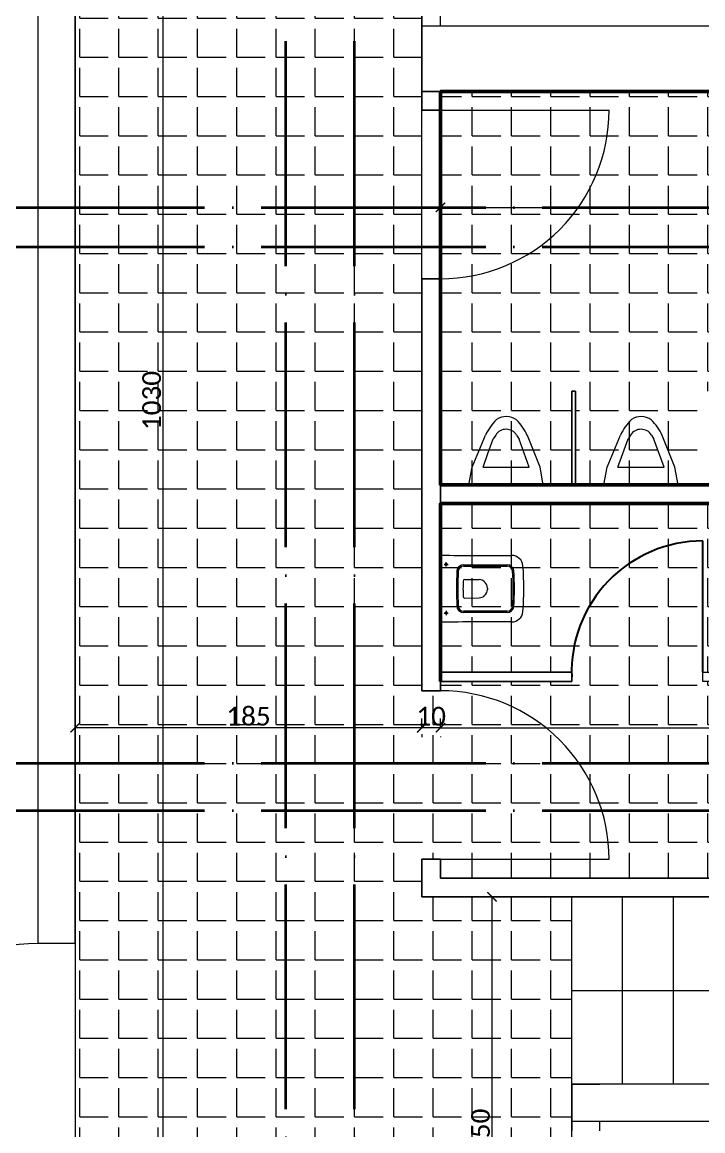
# Model space of a CAD drawing. Header units: centimetres. Extents: x -26724 to 60145, y -23645 to 6771.
# Drawn here: x 1981 to 2344, y 4435 to 5027 of the extents above; entities that cross this region are included whole.
import ezdxf

# ---------------------------------------------------------------- set-up
doc = ezdxf.new("R2010")
doc.units = ezdxf.units.CM
doc.linetypes.add('ACAD_ISO04W100', pattern=[30, 24, -3, 0, -3])
doc.linetypes.add('AUSGEZOGEN', pattern=[0])
doc.layers.add('3.IZGLED 2', color=7, linetype='Continuous', lineweight=9, true_color=0x4a4a4a)
doc.layers.add('IZGLED 2', color=253, linetype='Continuous', lineweight=9, true_color=0x828282)
doc.layers.add('4.KOTE', color=88, linetype='Continuous', lineweight=15)
doc.styles.get("Standard").update_dxf_attribs({"font": 'calibri.ttf'})
doc.dimstyles.new('ja 1 50', dxfattribs={"dimtxt": 10, "dimasz": 5, "dimexe": 5, "dimexo": 5, "dimgap": 1, "dimtad": 1, "dimdec": 0, "dimtxsty": 'Standard', "dimblk": 'ARCHTICK', "dimcen": 2.5, "dimclrd": 256, "dimclrt": 7, "dimadec": 0, "dimazin": 0, "dimtfac": 1, "dimtdec": 0, "dimtix": 1, "dimtmove": 1, "dimatfit": 3, "dimldrblk": 'ARCHTICK', "dimfxl": 10, "dimfxlon": 1, "dimlwd": 0, "dimlwe": 9, "dimarcsym": 0})
pattern_1 = [(0, (0, 0), (0, 20.955), [15.24, -5.715]), (90, (0, 0), (-20.955, 1e-15), [15.24, -5.715])]

# ---------------------------------------------------------------- blocks, each defined once
blk = doc.blocks.new('_ArchTick')
at = {"color": 0, "linetype": 'ByBlock', "const_width": 0.15}
blk.add_lwpolyline([(-0.5, -0.5), (0.5, 0.5)], dxfattribs=at)
blk = doc.blocks.new('*D2346')
at = {"layer": '4.KOTE', "lineweight": 0, "transparency": 16777216}
blk.add_line((2204.27, 4928.05), (2814.27, 4928.05), dxfattribs=at)
at = {"layer": '4.KOTE', "color": 0, "lineweight": 9, "transparency": 16777216}
for p, q in [((2204.27, 4923.87), (2204.27, 4923.05)), ((2814.27, 4923.87), (2814.27, 4923.05))]:
    blk.add_line(p, q, dxfattribs=at)
at = {"layer": 'Defpoints', "color": 0, "transparency": 16777216}
for p in [(2204.27, 4989.96, 1216.69), (2814.27, 4989.96, 1216.69), (2814.27, 4928.05)]:
    blk.add_point(p, dxfattribs=at)
at = {"layer": '4.KOTE', "lineweight": 0, "transparency": 16777216, "xscale": 5, "yscale": 5, "zscale": 5, "rotation": 180}
blk.add_blockref('_ArchTick', (2204.27, 4928.05), dxfattribs=at)
at = {"layer": '4.KOTE', "lineweight": 0, "transparency": 16777216, "xscale": 5, "yscale": 5, "zscale": 5}
blk.add_blockref('_ArchTick', (2814.27, 4928.05), dxfattribs=at)
at = {"layer": '4.KOTE', "color": 7, "transparency": 16777216, "insert": (2509.27, 4934.17), "char_height": 10, "attachment_point": 5}
blk.add_mtext('610', dxfattribs=at)
blk = doc.blocks.new('*D2347')
at = {"layer": '4.KOTE', "lineweight": 0, "transparency": 16777216}
blk.add_line((2204.27, 4650.19), (2814.27, 4650.19), dxfattribs=at)
at = {"layer": '4.KOTE', "color": 0, "lineweight": 9, "transparency": 16777216}
for p, q in [((2204.27, 4645.5), (2204.27, 4645.19)), ((2814.27, 4645.67), (2814.27, 4645.19))]:
    blk.add_line(p, q, dxfattribs=at)
at = {"layer": 'Defpoints', "color": 0, "transparency": 16777216}
for p in [(2814.27, 4683.7, 1216.69), (2204.27, 4669.96, 1216.69), (2814.27, 4650.19)]:
    blk.add_point(p, dxfattribs=at)
at = {"layer": '4.KOTE', "lineweight": 0, "transparency": 16777216, "xscale": 5, "yscale": 5, "zscale": 5, "rotation": 180}
blk.add_blockref('_ArchTick', (2204.27, 4650.19), dxfattribs=at)
at = {"layer": '4.KOTE', "lineweight": 0, "transparency": 16777216, "xscale": 5, "yscale": 5, "zscale": 5}
blk.add_blockref('_ArchTick', (2814.27, 4650.19), dxfattribs=at)
at = {"layer": '4.KOTE', "color": 7, "transparency": 16777216, "insert": (2509.27, 4656.32), "char_height": 10, "attachment_point": 5}
blk.add_mtext('610', dxfattribs=at)
blk = doc.blocks.new('*D2350')
at = {"layer": '4.KOTE', "color": 0, "lineweight": 9, "transparency": 16777216}
for p, q in [((2227.35, 4559.96), (2226.76, 4559.96)), ((2241.76, 4309.96), (2226.76, 4309.96))]:
    blk.add_line(p, q, dxfattribs=at)
at = {"layer": '4.KOTE', "lineweight": 0, "transparency": 16777216}
blk.add_line((2231.76, 4309.96), (2231.76, 4559.96), dxfattribs=at)
at = {"layer": 'Defpoints', "color": 0, "transparency": 16777216}
for p in [(2231.76, 4559.96), (2274.27, 4559.96, 1216.69), (2274.27, 4309.96)]:
    blk.add_point(p, dxfattribs=at)
at = {"layer": '4.KOTE', "lineweight": 0, "transparency": 16777216, "xscale": 5, "yscale": 5, "zscale": 5}
for p, rotation in [((2231.76, 4559.96), 90), ((2231.76, 4309.96), 270)]:
    blk.add_blockref('_ArchTick', p, dxfattribs=dict(at, rotation=rotation))
at = {"layer": '4.KOTE', "color": 7, "transparency": 16777216, "insert": (2225.64, 4434.96), "char_height": 10, "attachment_point": 5, "rotation": 90}
blk.add_mtext('250', dxfattribs=at)
blk = doc.blocks.new('*D2351')
at = {"layer": '4.KOTE', "lineweight": 0, "transparency": 16777216}
blk.add_line((2056.25, 4309.96), (2056.25, 5339.96), dxfattribs=at)
at = {"layer": '4.KOTE', "color": 0, "lineweight": 9, "transparency": 16777216}
for p, q in [((2060.61, 5339.96), (2061.25, 5339.96)), ((2046.25, 4309.96), (2061.25, 4309.96))]:
    blk.add_line(p, q, dxfattribs=at)
at = {"layer": 'Defpoints', "color": 0, "transparency": 16777216}
for p in [(2009.27, 5339.96, 1216.69), (2056.25, 5339.96), (2009.27, 4309.96)]:
    blk.add_point(p, dxfattribs=at)
at = {"layer": '4.KOTE', "lineweight": 0, "transparency": 16777216, "xscale": 5, "yscale": 5, "zscale": 5}
for p, rotation in [((2056.25, 5339.96), 90), ((2056.25, 4309.96), 270)]:
    blk.add_blockref('_ArchTick', p, dxfattribs=dict(at, rotation=rotation))
at = {"layer": '4.KOTE', "color": 7, "transparency": 16777216, "insert": (2050.13, 4824.96), "char_height": 10, "attachment_point": 5, "rotation": 90}
blk.add_mtext('1030', dxfattribs=at)
blk = doc.blocks.new('*D2352')
at = {"layer": '4.KOTE', "color": 0, "lineweight": 9, "transparency": 16777216}
for p, q in [((2009.27, 4660.19), (2009.27, 4645.19)), ((2194.27, 4646.72), (2194.27, 4645.19))]:
    blk.add_line(p, q, dxfattribs=at)
at = {"layer": '4.KOTE', "lineweight": 0, "transparency": 16777216}
blk.add_line((2194.27, 4650.19), (2009.27, 4650.19), dxfattribs=at)
at = {"layer": 'Defpoints', "color": 0, "transparency": 16777216}
for p in [(2194.27, 4769.84, 1216.69), (2009.27, 4755.49), (2009.27, 4650.19)]:
    blk.add_point(p, dxfattribs=at)
at = {"layer": '4.KOTE', "lineweight": 0, "transparency": 16777216, "xscale": 5, "yscale": 5, "zscale": 5, "rotation": 180}
blk.add_blockref('_ArchTick', (2009.27, 4650.19), dxfattribs=at)
at = {"layer": '4.KOTE', "lineweight": 0, "transparency": 16777216, "xscale": 5, "yscale": 5, "zscale": 5}
blk.add_blockref('_ArchTick', (2194.27, 4650.19), dxfattribs=at)
at = {"layer": '4.KOTE', "color": 7, "transparency": 16777216, "insert": (2101.77, 4656.32), "char_height": 10, "attachment_point": 5}
blk.add_mtext('185', dxfattribs=at)
blk = doc.blocks.new('*D2223')
at = {"layer": '4.KOTE', "color": 0, "lineweight": 9, "transparency": 16777216}
for p, q in [((2194.27, 4650.19), (2194.27, 4655.19)), ((2204.27, 4650.19), (2204.27, 4655.19))]:
    blk.add_line(p, q, dxfattribs=at)
at = {"layer": '4.KOTE', "lineweight": 0, "transparency": 16777216}
for p, q in [((2194.27, 4650.19), (2189.27, 4650.19)), ((2204.27, 4650.19), (2194.27, 4650.19)), ((2204.27, 4650.19), (2209.27, 4650.19))]:
    blk.add_line(p, q, dxfattribs=at)
at = {"layer": 'Defpoints', "color": 0, "transparency": 16777216}
for p in [(2194.27, 4650.19), (2194.27, 4650.19), (2204.27, 4650.19)]:
    blk.add_point(p, dxfattribs=at)
at = {"layer": '4.KOTE', "lineweight": 0, "transparency": 16777216, "xscale": 5, "yscale": 5, "zscale": 5}
blk.add_blockref('_ArchTick', (2194.27, 4650.19), dxfattribs=at)
at = {"layer": '4.KOTE', "lineweight": 0, "transparency": 16777216, "xscale": 5, "yscale": 5, "zscale": 5, "rotation": 180}
blk.add_blockref('_ArchTick', (2204.27, 4650.19), dxfattribs=at)
at = {"layer": '4.KOTE', "color": 7, "transparency": 16777216, "insert": (2199.27, 4656.32), "char_height": 10, "attachment_point": 5}
blk.add_mtext('10', dxfattribs=at)

msp = doc.modelspace()

# ---------------------------------------------------------------- hatches: boundary and pattern name
at = {"layer": '3.IZGLED 2'}
h = msp.add_hatch(dxfattribs=at)
h.set_pattern_fill('ANGLE', color=256, scale=3)
h.set_pattern_definition(pattern_1)
h.paths.add_polyline_path([(2814.27, 4769.96), (2629.27, 4769.96), (2629.27, 4752.46), (2624.27, 4752.46), (2624.27, 4769.96), (2359.27, 4769.96), (2359.27, 4674.96), (2344.27, 4674.96), (2344.27, 4679.95), (2354.27, 4679.96), (2354.27, 4769.96), (2204.27, 4769.96), (2204.27, 4679.96), (2274.22, 4679.96), (2274.22, 4674.96), (2204.27, 4674.96), (2204.27, 4669.96), (2194.27, 4669.96), (2194.27, 5339.96), (2009.27, 5339.96), (2009.27, 4309.96), (2274.27, 4309.96), (2274.27, 4559.96), (2194.27, 4559.96), (2194.27, 4579.96), (2204.27, 4579.96), (2204.27, 4569.96), (2624.27, 4569.96), (2624.27, 4587.46), (2629.27, 4587.46), (2629.27, 4569.96), (2814.27, 4569.96), (2814.27, 4667.46), (2629.27, 4667.46), (2629.26, 4657.46), (2624.27, 4657.46), (2624.27, 4682.46), (2629.27, 4682.46), (2629.27, 4672.46), (2814.27, 4672.46)])
h = msp.add_hatch(dxfattribs=at)
h.set_pattern_fill('ANGLE', color=256, scale=3)
h.set_pattern_definition(pattern_1)
edge = h.paths.add_edge_path()
edge.add_line((2204.27, 4989.96), (2204.27, 4779.96))
edge.add_line((2204.27, 4779.96), (2274.27, 4779.96))
edge.add_line((2274.27, 4779.96), (2274.27, 4829.96))
edge.add_line((2274.27, 4829.96), (2275.27, 4829.96))
edge.add_line((2275.27, 4829.96), (2276.27, 4829.96))
edge.add_line((2276.27, 4829.96), (2276.27, 4779.96))
edge.add_line((2276.27, 4779.96), (2346.27, 4779.96))
edge.add_line((2346.27, 4779.96), (2346.27, 4829.96))
edge.add_line((2346.27, 4829.96), (2348.27, 4829.96))
edge.add_line((2348.27, 4829.96), (2348.27, 4779.96))
edge.add_line((2348.27, 4779.96), (2418.27, 4779.96))
edge.add_line((2418.27, 4779.96), (2418.27, 4829.96))
edge.add_line((2418.27, 4829.96), (2420.27, 4829.96))
edge.add_line((2420.27, 4829.96), (2420.27, 4779.96))
edge.add_line((2420.27, 4779.96), (2624.27, 4779.96))
edge.add_line((2624.27, 4779.96), (2624.27, 4802.46))
edge.add_line((2624.27, 4802.46), (2629.26, 4802.46))
edge.add_line((2629.26, 4802.46), (2629.27, 4779.96))
edge.add_line((2629.27, 4779.96), (2814.27, 4779.96))
edge.add_line((2814.27, 4779.96), (2814.27, 4882.46))
edge.add_line((2814.27, 4882.46), (2629.27, 4882.46))
edge.add_line((2629.27, 4882.46), (2629.27, 4872.46))
edge.add_line((2629.27, 4872.46), (2624.27, 4872.46))
edge.add_line((2624.27, 4872.46), (2624.27, 4897.46))
edge.add_line((2624.27, 4897.46), (2629.27, 4897.46))
edge.add_line((2629.27, 4897.46), (2629.27, 4887.46))
edge.add_line((2629.27, 4887.46), (2814.27, 4887.46))
edge.add_line((2814.27, 4887.46), (2814.27, 4989.96))
edge.add_line((2814.27, 4989.96), (2629.27, 4989.96))
edge.add_line((2629.27, 4989.96), (2629.26, 4967.46))
edge.add_line((2629.26, 4967.46), (2624.27, 4967.46))
edge.add_line((2624.27, 4967.46), (2624.27, 4989.96))
edge.add_line((2624.27, 4989.96), (2204.27, 4989.96))

# ---------------------------------------------------------------- linework, layer by layer
at = {"layer": '3.IZGLED 2', "ltscale": 12}
for p, q in [((1989.27, 5359.96), (1989.27, 4534.96)), ((2009.27, 4534.96), (2009.27, 5339.96)), ((2204.27, 4979.96, 1216.69), (2294.27, 4979.96, 1216.69)), ((2204.27, 4579.96, 1216.69), (2294.27, 4579.96, 1216.69)), ((2009.27, 4534.96), (1989.27, 4534.96, 0))]:
    msp.add_line(p, q, dxfattribs=at)
at = {"layer": '3.IZGLED 2', "transparency": 33554687}
for p, q in [((2194.27, 5039.96, 1216.69), (2194.27, 4979.96, 1216.69)), ((2204.27, 5024.96, 1216.69), (2204.27, 5039.96, 1216.69)), ((2194.27, 5024.96, 1216.69), (2194.27, 4979.96, 1216.69)), ((2194.27, 5024.96, 1216.69), (2849.27, 5024.96, 1216.69)), ((2194.27, 4989.96, 1216.69), (2194.27, 4979.96, 1216.69)), ((2194.27, 4979.96, 1216.69), (2194.27, 4989.96, 1216.69)), ((2194.27, 4989.96, 1216.69), (2829.27, 4989.96, 1216.69)), ((2829.27, 4989.96, 1216.69), (2194.27, 4989.96, 1216.69)), ((2194.27, 4989.96, 1216.69), (2829.27, 4989.96, 1216.69)), ((2829.27, 4989.96, 1216.69), (2194.27, 4989.96, 1216.69)), ((2204.27, 4979.96, 1216.69), (2204.27, 4989.96, 1216.69)), ((2204.27, 4989.96, 1216.69), (2204.27, 4979.96, 1216.69)), ((2204.27, 4979.96, 1216.69), (2204.27, 4989.96, 1216.69)), ((2204.27, 4979.96, 1216.69), (2204.27, 4989.96, 1216.69)), ((2194.27, 4979.96, 1216.69), (2204.27, 4979.96, 1216.69)), ((2194.27, 4979.96, 1216.69), (2194.27, 4979.96, 1216.69)), ((2204.27, 4979.96, 1216.69), (2194.27, 4979.96, 1216.69)), ((2194.27, 4979.96, 1216.69), (2194.27, 4979.96, 1216.69)), ((2194.27, 4979.96, 1216.69), (2204.27, 4979.96, 1216.69)), ((2204.27, 4979.96, 1216.69), (2194.27, 4979.96, 1216.69)), ((2204.27, 4979.96, 1216.69), (2204.27, 4979.96, 1216.69)), ((2204.27, 4979.96, 1216.69), (2204.27, 4979.96, 1216.69)), ((2194.27, 4889.96, 1216.69), (2194.27, 4669.96, 1216.69)), ((2204.27, 4889.96, 1216.69), (2194.27, 4889.96, 1216.69)), ((2194.27, 4889.96, 1216.69), (2194.27, 4889.96, 1216.69)), ((2194.27, 4889.96, 1216.69), (2194.27, 4669.96, 1216.69)), ((2194.27, 4889.96, 1216.69), (2204.27, 4889.96, 1216.69)), ((2204.27, 4889.96, 1216.69), (2194.27, 4889.96, 1216.69)), ((2194.27, 4889.96, 1216.69), (2194.27, 4889.96, 1216.69)), ((2194.27, 4889.96, 1216.69), (2204.27, 4889.96, 1216.69)), ((2204.27, 4669.96, 1216.69), (2204.27, 4889.96, 1216.69)), ((2204.27, 4889.96, 1216.69), (2204.27, 4669.96, 1216.69)), ((2204.27, 4669.96, 1216.69), (2204.27, 4889.96, 1216.69)), ((2204.27, 4889.96, 1216.69), (2204.27, 4889.96, 1216.69)), ((2204.27, 4889.96, 1216.69), (2204.27, 4889.96, 1216.69)), ((2274.27, 4829.96, 2433.38), (2274.27, 4779.96, 2433.38)), ((2276.27, 4829.96, 2433.38), (2274.27, 4829.96, 2433.38)), ((2274.27, 4779.96, 2433.38), (2274.27, 4829.96, 2433.38)), ((2274.27, 4829.96, 2433.38), (2276.27, 4829.96, 2433.38)), ((2274.27, 4829.96, 2433.38), (2274.27, 4829.96, 2433.38)), ((2274.27, 4829.96, 2433.38), (2276.27, 4829.96, 2433.38)), ((2276.27, 4829.96, 2433.38), (2274.27, 4829.96, 2433.38)), ((2274.27, 4779.96, 2433.38), (2274.27, 4829.96, 2433.38)), ((2274.27, 4829.96, 2433.38), (2274.27, 4829.96, 2433.38)), ((2274.27, 4829.96, 2433.38), (2274.27, 4779.96, 2433.38)), ((2276.27, 4779.96, 2433.38), (2276.27, 4829.96, 2433.38)), ((2276.27, 4829.96, 2433.38), (2276.27, 4779.96, 2433.38)), ((2276.27, 4829.96, 2433.38), (2276.27, 4829.96, 2433.38)), ((2276.27, 4829.96, 2433.38), (2276.27, 4829.96, 2433.38)), ((2276.27, 4829.96, 2433.38), (2276.27, 4779.96, 2433.38)), ((2276.27, 4779.96, 2433.38), (2276.27, 4829.96, 2433.38)), ((2829.27, 4779.96, 1216.69), (2204.27, 4779.96, 1216.69)), ((2204.27, 4779.96, 1216.69), (2829.27, 4779.96, 1216.69)), ((2204.27, 4779.96, 1216.69), (2829.27, 4779.96, 1216.69)), ((2829.27, 4779.96, 1216.69), (2204.27, 4779.96, 1216.69)), ((2204.27, 4769.96, 1216.69), (2829.27, 4769.96, 1216.69)), ((2829.27, 4769.96, 1216.69), (2204.27, 4769.96, 1216.69)), ((2829.27, 4769.96, 1216.69), (2204.27, 4769.96, 1216.69)), ((2204.27, 4769.96, 1216.69), (2829.27, 4769.96, 1216.69)), ((2274.27, 4679.96, 1216.69), (2204.27, 4679.96, 1216.69)), ((2204.27, 4679.96, 1216.69), (2274.27, 4679.96, 1216.69)), ((2274.27, 4679.96, 1216.69), (2204.27, 4679.96, 1216.69)), ((2204.27, 4679.96, 1216.69), (2274.27, 4679.96, 1216.69)), ((2273.27, 4679.96, 1216.69), (2274.27, 4679.96, 1216.69)), ((2273.27, 4679.96, 1216.69), (2273.27, 4679.96, 1216.69)), ((2274.27, 4679.96, 1216.69), (2273.27, 4679.96, 1216.69)), ((2274.27, 4679.96, 1216.69), (2273.27, 4679.96, 1216.69)), ((2273.27, 4679.96, 1216.69), (2273.27, 4679.96, 1216.69)), ((2273.27, 4679.96, 1216.69), (2274.27, 4679.96, 1216.69)), ((2274.27, 4679.96, 1216.69), (2274.27, 4679.96, 1216.69)), ((2274.27, 4679.96, 1216.69), (2274.27, 4679.96, 1216.69)), ((2274.27, 4679.96, 1216.69), (2274.27, 4679.96, 1216.69)), ((2274.27, 4679.96, 1216.69), (2274.27, 4679.96, 1216.69)), ((2274.27, 4674.96, 1216.69), (2274.27, 4679.96, 1216.69)), ((2274.27, 4679.96, 1216.69), (2274.27, 4674.96, 1216.69)), ((2274.27, 4674.96, 1216.69), (2274.27, 4679.96, 1216.69)), ((2274.27, 4679.96, 1216.69), (2274.27, 4679.96, 1216.69)), ((2274.27, 4679.96, 1216.69), (2274.27, 4674.96, 1216.69)), ((2274.27, 4679.96, 1216.69), (2274.27, 4679.96, 1216.69)), ((2204.27, 4674.96, 1216.69), (2274.27, 4674.96, 1216.69)), ((2274.27, 4674.96, 1216.69), (2204.27, 4674.96, 1216.69)), ((2204.27, 4674.96, 1216.69), (2274.27, 4674.96, 1216.69)), ((2274.27, 4674.96, 1216.69), (2204.27, 4674.96, 1216.69)), ((2274.27, 4674.96, 1216.69), (2273.27, 4674.96, 1216.69)), ((2273.27, 4674.96, 1216.69), (2273.27, 4674.96, 1216.69)), ((2273.27, 4674.96, 1216.69), (2274.27, 4674.96, 1216.69)), ((2274.27, 4674.96, 1216.69), (2273.27, 4674.96, 1216.69)), ((2273.27, 4674.96, 1216.69), (2273.27, 4674.96, 1216.69)), ((2273.27, 4674.96, 1216.69), (2274.27, 4674.96, 1216.69)), ((2274.27, 4674.96, 1216.69), (2274.27, 4674.96, 1216.69)), ((2274.27, 4674.96, 1216.69), (2274.27, 4674.96, 1216.69)), ((2274.27, 4674.96, 1216.69), (2274.27, 4674.96, 1216.69)), ((2274.27, 4674.96, 1216.69), (2274.27, 4674.96, 1216.69)), ((2274.27, 4674.96, 1216.69), (2274.27, 4674.96, 1216.69)), ((2274.27, 4674.96, 1216.69), (2274.27, 4674.96, 1216.69)), ((2194.27, 4669.96, 1216.69), (2204.27, 4669.96, 1216.69)), ((2194.27, 4669.96, 1216.69), (2194.27, 4669.96, 1216.69)), ((2204.27, 4669.96, 1216.69), (2194.27, 4669.96, 1216.69)), ((2194.27, 4669.96, 1216.69), (2194.27, 4669.96, 1216.69)), ((2194.27, 4669.96, 1216.69), (2204.27, 4669.96, 1216.69)), ((2204.27, 4669.96, 1216.69), (2194.27, 4669.96, 1216.69)), ((2194.27, 4559.96, 1216.69), (2194.27, 4579.96, 1216.69)), ((2194.27, 4579.96, 1216.69), (2194.27, 4579.96, 1216.69)), ((2194.27, 4579.96, 1216.69), (2194.27, 4559.96, 1216.69)), ((2194.27, 4579.96, 1216.69), (2204.27, 4579.96, 1216.69)), ((2204.27, 4579.96, 1216.69), (2194.27, 4579.96, 1216.69)), ((2194.27, 4579.96, 1216.69), (2194.27, 4579.96, 1216.69)), ((2194.27, 4579.96, 1216.69), (2204.27, 4579.96, 1216.69)), ((2194.27, 4579.96, 1216.69), (2194.27, 4559.96, 1216.69)), ((2204.27, 4579.96, 1216.69), (2194.27, 4579.96, 1216.69)), ((2204.27, 4579.96, 1216.69), (2204.27, 4569.96, 1216.69)), ((2204.27, 4569.96, 1216.69), (2204.27, 4579.96, 1216.69)), ((2204.27, 4579.96, 1216.69), (2204.27, 4579.96, 1216.69)), ((2204.27, 4579.96, 1216.69), (2204.27, 4579.96, 1216.69)), ((2204.27, 4569.96, 1216.69), (2204.27, 4579.96, 1216.69)), ((2829.27, 4569.96, 1216.69), (2204.27, 4569.96, 1216.69)), ((2204.27, 4569.96, 1216.69), (2829.27, 4569.96, 1216.69)), ((2204.27, 4569.96, 1216.69), (2829.27, 4569.96, 1216.69)), ((2829.27, 4569.96, 1216.69), (2204.27, 4569.96, 1216.69)), ((2194.27, 4559.96, 1216.69), (2194.27, 4559.96, 1216.69)), ((2204.27, 4559.96, 1216.69), (2194.27, 4559.96, 1216.69)), ((2194.27, 4559.96, 1216.69), (2194.27, 4559.96, 1216.69)), ((2194.27, 4559.96, 1216.69), (2204.27, 4559.96, 1216.69)), ((2194.27, 4559.96, 1216.69), (2204.27, 4559.96, 1216.69)), ((2204.27, 4559.96, 1216.69), (2194.27, 4559.96, 1216.69)), ((2204.27, 4559.96, 1216.69), (2829.27, 4559.96, 1216.69)), ((2829.27, 4559.96, 1216.69), (2204.27, 4559.96, 1216.69)), ((2829.27, 4559.96, 1216.69), (2204.27, 4559.96, 1216.69)), ((2204.27, 4559.96, 1216.69), (2829.27, 4559.96, 1216.69)), ((2274.27, 4459.96, -25), (2289.27, 4459.96, -25))]:
    msp.add_line(p, q, dxfattribs=at)
at = {"layer": '3.IZGLED 2'}
for p, q in [((2194.27, 4979.96, -100), (2204.27, 4979.96, -100)), ((2194.27, 4889.96, -310), (2204.27, 4889.96, -24.99)), ((2194.27, 4669.96, -100), (2204.27, 4669.96, -25)), ((2194.27, 4579.96), (2204.27, 4579.96)), ((2194.27, 4579.96, -100), (2204.27, 4579.96, -25)), ((2194.27, 4559.96), (2639.27, 4559.96)), ((2274.27, 4459.96), (2274.27, 4559.96)), ((2301.45, 4459.96), (2301.45, 4559.96)), ((2328.64, 4459.96, -225.94), (2328.64, 4559.96, -225.94)), ((2274.27, 4509.96), (2410.2, 4509.96, 7.81)), ((2639.27, 4459.96), (2274.27, 4459.96)), ((2274.27, 4459.96), (2274.27, 4439.96)), ((2709.27, 4439.96), (2274.27, 4439.96))]:
    msp.add_line(p, q, dxfattribs=at)
at = {"layer": '3.IZGLED 2', "linetype": 'AUSGEZOGEN', "transparency": 33554687}
for p, q in [((2221.15, 4789.41, 2433.38), (2228.36, 4806.46, 2433.38)), ((2229.57, 4796.62, 2433.38), (2232.4, 4804.42, 2433.38)), ((2233.72, 4806.51, 2433.38), (2232.4, 4804.42, 2433.38)), ((2244.9, 4806.49, 2433.38), (2246.21, 4804.4, 2433.38)), ((2251.59, 4789.41, 2433.38), (2246.21, 4804.4, 2433.38)), ((2257.41, 4789.41, 2433.38), (2250.61, 4806.27, 2433.38)), ((2293.15, 4789.41, 2433.38), (2300.36, 4806.46, 2433.38)), ((2301.57, 4796.62, 2433.38), (2304.4, 4804.42, 2433.38)), ((2305.72, 4806.51, 2433.38), (2304.4, 4804.42, 2433.38)), ((2316.9, 4806.49, 2433.38), (2318.21, 4804.4, 2433.38)), ((2323.59, 4789.41, 2433.38), (2318.21, 4804.4, 2433.38)), ((2329.41, 4789.41, 2433.38), (2322.61, 4806.27, 2433.38)), ((2226.95, 4789.4, 2433.38), (2229.57, 4796.62, 2433.38)), ((2298.95, 4789.4, 2433.38), (2301.57, 4796.62, 2433.38)), ((2219.44, 4779.96, 2433.38), (2221.15, 4789.41, 2433.38)), ((2226.96, 4789.41, 2433.38), (2251.59, 4789.41, 2433.38)), ((2259.1, 4779.96, 2433.38), (2257.41, 4789.41, 2433.38)), ((2291.44, 4779.96, 2433.38), (2293.15, 4789.41, 2433.38)), ((2298.96, 4789.41, 2433.38), (2323.59, 4789.41, 2433.38)), ((2331.1, 4779.96, 2433.38), (2329.41, 4789.41, 2433.38)), ((2204.27, 4779.96, 1216.69), (2204.27, 4779.96, 1216.69)), ((2204.27, 4779.96, 1216.69), (2204.27, 4779.96, 1216.69)), ((2219.44, 4779.96, 2433.38), (2259.1, 4779.96, 2433.38)), ((2291.44, 4779.96, 2433.38), (2331.1, 4779.96, 2433.38)), ((2202.27, 4769.96, 1216.69), (2202.27, 4769.96, 1216.69)), ((2202.27, 4769.96, 1216.69), (2202.27, 4769.96, 1216.69)), ((2204.27, 4706.59, 1216.69), (2204.27, 4742.34, 1216.69)), ((2206.17, 4737.46, 1216.69), (2208.37, 4737.46, 1216.69)), ((2207.27, 4736.36, 1216.69), (2207.27, 4738.56, 1216.69)), ((2217.3, 4729.46, 1216.69), (2224.85, 4729.33, 1216.69)), ((2229.27, 4724.83, 1216.69), (2229.27, 4724.09, 1216.69)), ((2217.31, 4719.46, 1216.69), (2224.85, 4719.6, 1216.69)), ((2206.17, 4711.46, 1216.69), (2208.37, 4711.46, 1216.69)), ((2207.27, 4712.56, 1216.69), (2207.27, 4710.36, 1216.69))]:
    msp.add_line(p, q, dxfattribs=at)
at = {"layer": '3.IZGLED 2', "lineweight": 25, "ltscale": 12}
msp.add_line((2344.27, 4679.95, 1216.69), (2344.27, 4749.99, 1216.69), dxfattribs=at)
at = {"layer": '3.IZGLED 2', "transparency": 33554687, "extrusion": (-1, -1.76119e-09, 1.21116e-16)}
for p, q in [((2274.27, 4459.96, -25), (2274.27, 4459.96, -310)), ((2274.27, 4459.96, -310), (2274.27, 4434.96, -310))]:
    msp.add_line(p, q, dxfattribs=at)
at = {"layer": '3.IZGLED 2', "transparency": 33554687, "extrusion": (1, 1.76119e-09, 1.26897e-16)}
for p, q in [((2289.27, 4459.96, -310), (2289.27, 4459.96, -25)), ((2289.27, 4434.96, -310), (2289.27, 4439.96, -310))]:
    msp.add_line(p, q, dxfattribs=at)
at = {"layer": '3.IZGLED 2', "elevation": 1216.69}
for points in [[(2009.27, 5339.96), (2009.27, 4309.96), (2274.27, 4309.96), (2274.27, 4559.96), (2194.27, 4559.96), (2194.27, 4579.96), (2204.27, 4579.96), (2204.27, 4569.96), (2624.27, 4569.96), (2624.27, 4587.46), (2629.27, 4587.46), (2629.27, 4569.96), (2814.27, 4569.96), (2814.27, 4667.46), (2629.27, 4667.46), (2629.26, 4657.46), (2624.27, 4657.46), (2624.27, 4682.46), (2629.27, 4682.46), (2629.27, 4672.46), (2814.27, 4672.46), (2814.27, 4769.96)], [(2814.27, 4769.96), (2629.27, 4769.96), (2629.27, 4752.46), (2624.27, 4752.46), (2624.27, 4769.96), (2359.27, 4769.96), (2359.27, 4674.96), (2344.27, 4674.96), (2344.27, 4679.95), (2354.27, 4679.96), (2354.27, 4769.96), (2204.27, 4769.96), (2204.27, 4679.96), (2274.22, 4679.96), (2274.22, 4674.96), (2204.27, 4674.96), (2204.27, 4669.96), (2194.27, 4669.96), (2194.27, 5339.96)]]:
    msp.add_lwpolyline(points, dxfattribs=at)
at = {"layer": '3.IZGLED 2', "linetype": 'AUSGEZOGEN', "transparency": 33554687}
for centre in [(2207.27, 4737.46, 1216.69), (2207.27, 4711.46, 1216.69)]:
    msp.add_circle(centre, 0.6, dxfattribs=at)
at = {"layer": '3.IZGLED 2', "ltscale": 12}
for centre, radius, start, end in [((2204.27, 4979.96, 1216.69), 90, 269.99984, 0.00031), ((2204.27, 4579.96, 1216.69), 90, 359.99969, 90), ((1989.27, 4434.96), 100, 89.99989, 180)]:
    msp.add_arc(centre, radius, start, end, dxfattribs=at)
at = {"layer": '3.IZGLED 2', "linetype": 'AUSGEZOGEN', "transparency": 33554687}
for centre, radius, start, end in [((2252.05, 4795.91, 2433.38), 25.94, 133.41809, 156.00663), ((2239.38, 4807.35, 2433.38), 9.02, 53.35908, 124.86138), ((2226.87, 4795.81, 2433.38), 25.94, 23.79063, 46.37919), ((2324.05, 4795.91, 2433.38), 25.94, 133.41809, 156.00663), ((2311.38, 4807.35, 2433.38), 9.02, 53.35908, 124.86138), ((2298.87, 4795.81, 2433.38), 25.94, 23.79063, 46.37919), ((2239.3, 4803, 2433.38), 6.6, 31.94952, 147.84782), ((2311.3, 4803, 2433.38), 6.6, 31.94952, 147.84782), ((2230.74, 7063.09, 1216.69), 2320.9, 269.34636, 270.28381), ((2242.27, 4736.21, 1216.69), 6, 4.8472, 90.28381), ((2216.54, 4733.75, 1216.69), 3.5, 89.68187, 177.07493), ((2216.54, 4733.75, 1216.69), 2.8, 89.68187, 177.07493), ((2229.24, 7021.37, 1216.69), 2284.86, 269.68187, 270.26625), ((2229.24, 7021.37, 1216.69), 2284.16, 269.68187, 270.26625), ((2239.87, 4733.74, 1216.69), 3.5, 4.35991, 90.26625), ((2239.87, 4733.74, 1216.69), 2.8, 4.35991, 90.26625), ((2103.77, 4724.46, 1216.69), 145, 355.1528, 4.8472), ((2377.13, 4724.46, 1216.69), 164.36, 176.69913, 183.30087), ((2377.14, 4724.46, 1216.69), 163.67, 176.69771, 183.30229), ((2132.41, 4724.46, 1216.69), 110.66, 355.08171, 4.91829), ((2132.42, 4724.46, 1216.69), 111.35, 355.08482, 4.91518), ((2422.06, 4724.46, 1216.69), 205.79, 178.88082, 181.11918), ((2217.31, 4728.46, 1216.69), 1, 90.22026, 178.88082), ((2224.77, 4724.83, 1216.69), 4.5, 0, 89), ((2217.31, 4720.46, 1216.69), 1, 181.11918, 270), ((2224.77, 4724.09, 1216.69), 4.5, 271, 0), ((2216.54, 4715.18, 1216.69), 3.5, 182.92507, 270.31826), ((2216.54, 4715.18, 1216.69), 2.8, 182.92507, 270.31826), ((2239.87, 4715.19, 1216.69), 3.5, 269.73363, 355.64009), ((2239.87, 4715.19, 1216.69), 2.8, 269.73363, 355.64009), ((2230.73, 2388.3, 1216.69), 2318.44, 89.71556, 90.654), ((2229.24, 2428.52, 1216.69), 2283.9, 89.73363, 90.31826), ((2229.24, 2428.52, 1216.69), 2283.2, 89.73363, 90.31826), ((2242.27, 4712.72, 1216.69), 6, 269.71556, 355.1528)]:
    msp.add_arc(centre, radius, start, end, dxfattribs=at)
at = {"layer": '3.IZGLED 2', "lineweight": 25, "ltscale": 12}
msp.add_arc((2344.27, 4679.95, 1216.69), 70.04, 90.0002, 182.05665, dxfattribs=at)
at = {"layer": '4.KOTE', "color": 4, "lineweight": 50, "elevation": 1216.69}
msp.add_lwpolyline([(2829.27, 4989.96), (2204.27, 4989.96), (2204.27, 4779.96), (2829.27, 4779.96)], dxfattribs=at)
at = {"layer": '4.KOTE', "color": 3, "lineweight": 50, "elevation": 1216.69}
msp.add_lwpolyline([(2204.27, 4674.96), (2204.27, 4769.96), (2814.27, 4769.96), (2829.27, 4769.96)], dxfattribs=at)
at = {"layer": 'IZGLED 2', "color": 5, "linetype": 'ACAD_ISO04W100', "lineweight": 35, "ltscale": 5}
for p, q in [((2121.72, 4146.28), (2121.72, 5489.49)), ((2158.37, 4146.28), (2158.37, 5489.49)), ((1808.26, 4928.05), (2933.51, 4928.05)), ((1808.26, 4906.98), (2933.51, 4906.98)), ((1808.26, 4631.3), (2933.51, 4631.3)), ((1808.26, 4606.03), (2933.51, 4606.03))]:
    msp.add_line(p, q, dxfattribs=at)

# ---------------------------------------------------------------- dimensions: what is measured, and where the dimension line sits
at = {"layer": '4.KOTE'}
for base, p1, p2, picture, middle in [((2056.25, 5339.96), (2009.27, 4309.96), (2009.27, 5339.96, 1216.69), '*D2351', (2050.13, 4824.96)), ((2231.76, 4559.96), (2274.27, 4309.96), (2274.27, 4559.96, 1216.69), '*D2350', (2225.64, 4434.96))]:
    dim = msp.add_linear_dim(base=base, p1=p1, p2=p2, angle=90, dimstyle='ja 1 50', dxfattribs=at)
    dim.commit()
    dim.dimension.update_dxf_attribs({"geometry": picture, "text_midpoint": middle})
for base, p1, p2, picture, middle in [((2814.27, 4928.05), (2204.27, 4989.96, 1216.69), (2814.27, 4989.96, 1216.69), '*D2346', (2509.27, 4934.17)), ((2009.27, 4650.19), (2194.27, 4769.84, 1216.69), (2009.27, 4755.49), '*D2352', (2101.77, 4656.32)), ((2814.27, 4650.19), (2204.27, 4669.96, 1216.69), (2814.27, 4683.7, 1216.69), '*D2347', (2509.27, 4656.32)), ((2194.27, 4650.19), (2204.27, 4650.19), (2194.27, 4650.19), '*D2223', (2199.27, 4656.32))]:
    dim = msp.add_linear_dim(base=base, p1=p1, p2=p2, dimstyle='ja 1 50', dxfattribs=at)
    dim.commit()
    dim.dimension.update_dxf_attribs({"geometry": picture, "text_midpoint": middle})

doc.saveas('drawing.dxf')
